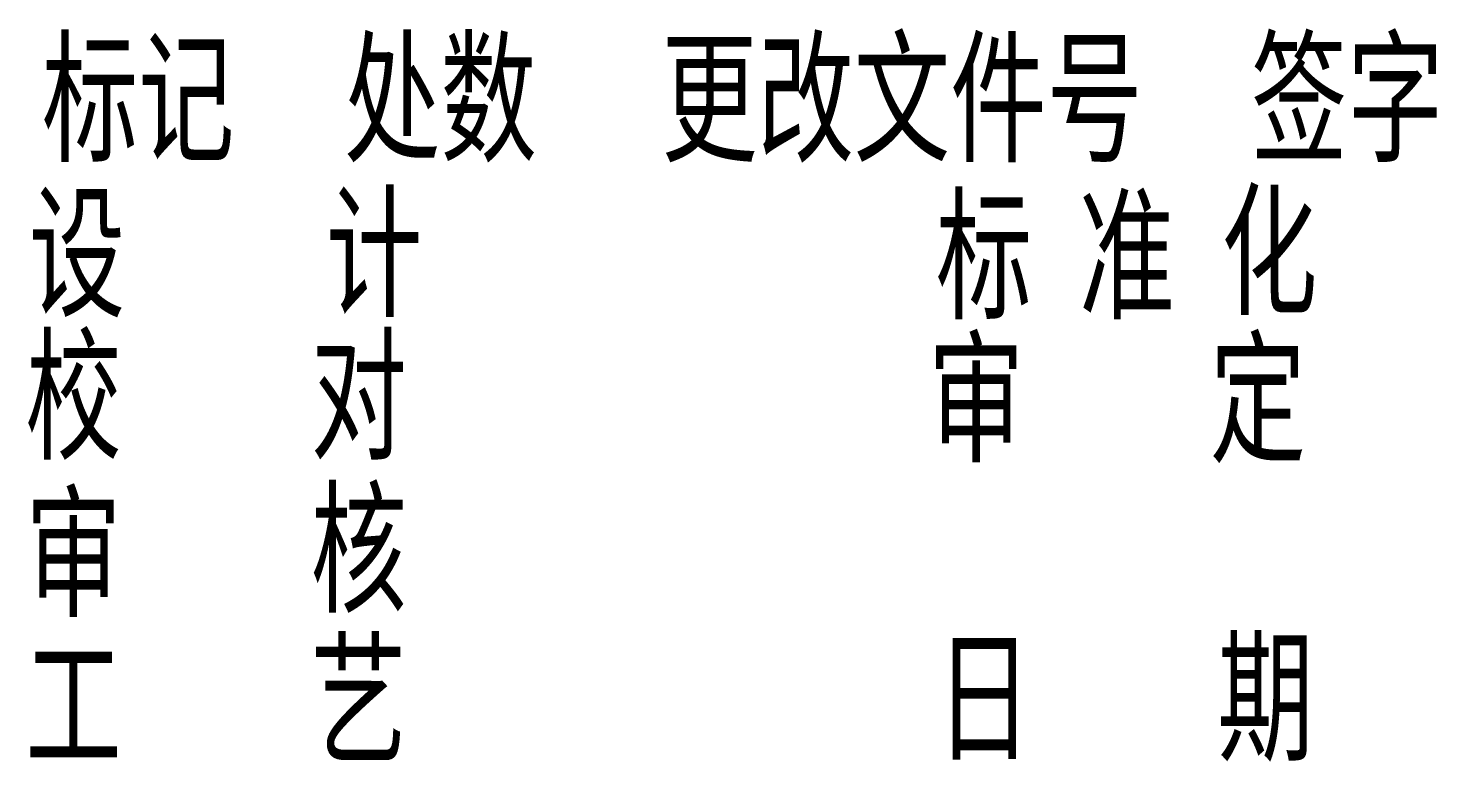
# Model space of a CAD drawing. Header units: millimetres. Extents: x 1188 to 14709, y -1491 to 2629.
# Drawn here: x 3507.33 to 3554.14, y -1157.22 to -1132.86 of the extents above; entities that cross this region are included whole.
import ezdxf

# ---------------------------------------------------------------- set-up
doc = ezdxf.new("R2010")
doc.units = ezdxf.units.MM
doc.layers.add('1', color=3, linetype='Continuous', lineweight=15)
doc.styles.add('HZ', font='txt', dxfattribs={"width": 0.8, "bigfont": 'hztxt'})

msp = doc.modelspace()

# ---------------------------------------------------------------- texts
at = {"layer": '1', "style": 'HZ', "width": 0.8}
for s, p in [('标记', (3507.78483, -1137.31193)), ('处数', (3517.82903, -1137.31193)), ('更改文件号', (3528.36684, -1137.31193)), ('签字', (3547.96163, -1137.31193)), ('设', (3507.355, -1142.45064)), ('计', (3517.22105, -1142.45064)), ('标', (3537.48907, -1142.53399)), ('准', (3542.23836, -1142.53399)), ('化', (3546.9691, -1142.38701)), ('校', (3507.23251, -1147.19369)), ('对', (3516.71254, -1147.19369)), ('审', (3537.23481, -1147.29306)), ('定', (3546.59235, -1147.29306)), ('审', (3507.23251, -1152.42119)), ('核', (3516.71254, -1152.27422)), ('艺', (3516.71254, -1157.2952)), ('期', (3546.84661, -1157.20407)), ('日', (3537.48907, -1157.20407)), ('工', (3507.23251, -1157.44217))]:
    msp.add_text(s, height=4, dxfattribs=at).set_placement(p)

doc.saveas('drawing.dxf')
